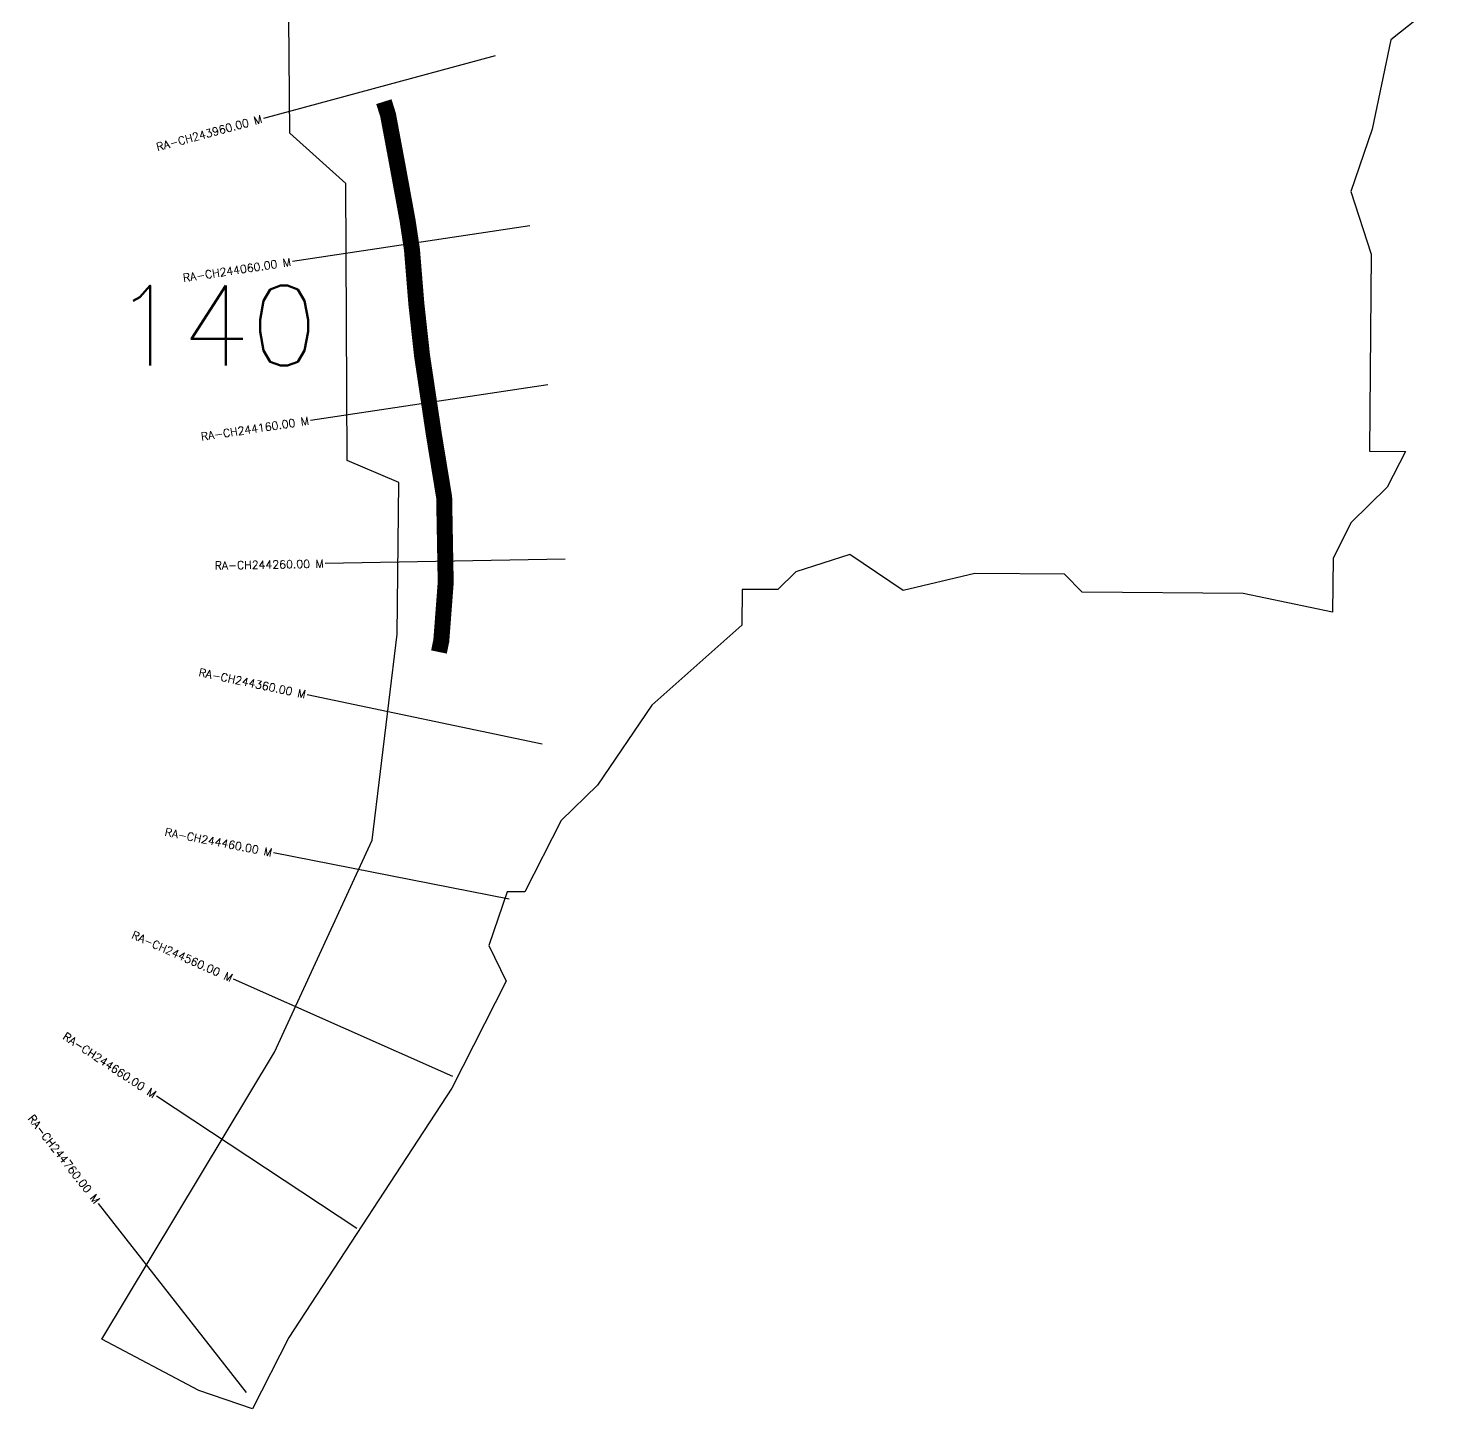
# Model space of a CAD drawing. Header units: metres. Extents: x 279266 to 280661, y 2047145 to 2048867.
# Drawn here: x 279266 to 280146, y 2047145 to 2048008 of the extents above; entities that cross this region are included whole.
import ezdxf
from ezdxf.enums import TextEntityAlignment as Align

# ---------------------------------------------------------------- set-up
doc = ezdxf.new("R2010")
doc.units = ezdxf.units.M
for name, color, linetype in [('ARTIFICIALLY PROTECTED', 4, 'Continuous'), ('CS', 134, 'Continuous'), ('CSMark', 6, 'Continuous')]:
    doc.layers.add(name, color=color, linetype=linetype)
doc.styles.get("Standard").update_dxf_attribs({"font": 'simplex.shx'})

msp = doc.modelspace()

# ---------------------------------------------------------------- linework, layer by layer
at = {"color": 6, "flags": 128}
msp.add_lwpolyline([(280145.54, 2048022.7), (280117.4, 2048000.56), (280105.78, 2047944.72), (280092.4, 2047905.68), (280105.16, 2047866.44), (280104.18, 2047743.4), (280126.53, 2047743.23), (280115.18, 2047720.94), (280092.62, 2047698.74), (280081.27, 2047676.45), (280081, 2047642.89), (280025.16, 2047654.55), (279924.5, 2047655.35), (279913.39, 2047666.61), (279857.49, 2047667.05), (279812.64, 2047656.24), (279779.27, 2047678.85), (279745.63, 2047667.94), (279734.37, 2047656.86), (279711.95, 2047657.04), (279711.81, 2047634.66), (279655.48, 2047584.76), (279621.53, 2047534.71), (279598.97, 2047512.51), (279576.27, 2047467.93), (279565.06, 2047468.02), (279553.62, 2047434.56), (279564.62, 2047412.13), (279530.53, 2047345.26), (279428.63, 2047189.47), (279405.9, 2047144.92), (279372.43, 2047156.36), (279311.81, 2047188.42), (279419.84, 2047367.82), (279480.71, 2047500.38), (279496.32, 2047629.02), (279497.42, 2047723.77), (279465.09, 2047737.47), (279464.27, 2047910.72), (279429.32, 2047942.22), (279428.15, 2048085.87)], dxfattribs=at)
at = {"layer": 'ARTIFICIALLY PROTECTED', "const_width": 10, "flags": 128}
msp.add_lwpolyline([(279488.1, 2047961.82), (279490.71, 2047953.58), (279496.81, 2047920.9), (279502.92, 2047887.54), (279505.66, 2047869.35), (279508.41, 2047835.45), (279511.96, 2047803.14), (279519.4, 2047753.49), (279525.78, 2047714.56), (279526.75, 2047661.24), (279523.99, 2047624.89), (279522.52, 2047617.9)], dxfattribs=at)
at = {"layer": 'CS'}
for p, q in [((279557.64, 2047990.54), (279412.83, 2047951.39)), ((279579.26, 2047884.28), (279430.94, 2047861.9)), ((279590.54, 2047784.87), (279442.19, 2047762.66)), ((279601.5, 2047675.89), (279451.52, 2047673.14)), ((279587.05, 2047560.27), (279440.25, 2047591.12)), ((279566.43, 2047463.49), (279419.22, 2047492.29)), ((279531.22, 2047352.53), (279394.15, 2047413.46)), ((279471.15, 2047257.57), (279346.01, 2047340.28)), ((279402.2, 2047155.12), (279309.82, 2047273.29))]:
    msp.add_line(p, q, dxfattribs=at)

# ---------------------------------------------------------------- texts
at = {"insert": (279318.55, 2047846.85), "char_height": 50, "attachment_point": 1}
msp.add_mtext_dynamic_manual_height_columns('140', width=84.3741, gutter_width=1, heights=[74.19], dxfattribs=at)
at = {"layer": 'CSMark'}
for s, rotation, p in [('RA-CH243960.00 M', 15.12748, (279411.87, 2047951.13)), ('RA-CH244060.00 M', 8.58164, (279429.95, 2047861.75)), ('RA-CH244160.00 M', 8.517, (279441.2, 2047762.51)), ('RA-CH244260.00 M', 1.04861, (279450.52, 2047673.13)), ('RA-CH244360.00 M', 348.13091, (279439.27, 2047591.33)), ('RA-CH244460.00 M', 348.93111, (279418.24, 2047492.48)), ('RA-CH244560.00 M', 336.03422, (279393.24, 2047413.86)), ('RA-CH244660.00 M', 326.53939, (279345.18, 2047340.83)), ('RA-CH244760.00 M', 308.01457, (279309.2, 2047274.08))]:
    msp.add_text(s, height=5, rotation=rotation, dxfattribs=at).set_placement(p, align=Align.MIDDLE_RIGHT)

doc.saveas('drawing.dxf')
